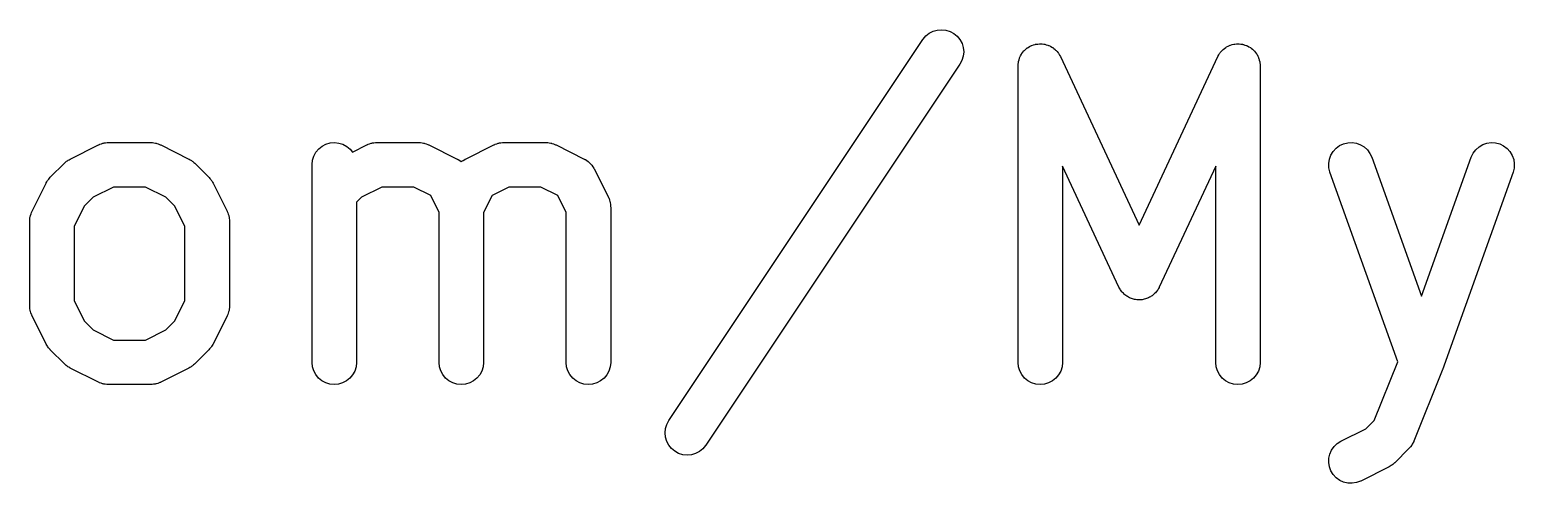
# Model space of a CAD drawing. Extents: x 4.01 to 7.79, y -0.84 to -0.7.
# Drawn here: x 6.5028 to 6.897, y -0.8443 to -0.7237 of the extents above; entities that cross this region are included whole.
import ezdxf

# ---------------------------------------------------------------- set-up
doc = ezdxf.new("R2010")
doc.units = 0
doc.header["$MEASUREMENT"] = 0
doc.layers.add('BLACK', color=7, linetype='CONTINUOUS')

msp = doc.modelspace()

# ---------------------------------------------------------------- linework, layer by layer
at = {"layer": 'BLACK', "linetype": 'CONTINUOUS'}
for p, q in [((6.74003, -0.726287), (6.74077, -0.725405)), ((6.74077, -0.725405), (6.74167, -0.724684)), ((6.74167, -0.724684), (6.74269, -0.724152)), ((6.74269, -0.724152), (6.7438, -0.723828)), ((6.7438, -0.723828), (6.74495, -0.723726)), ((6.74495, -0.723726), (6.74609, -0.723848)), ((6.74609, -0.723848), (6.74719, -0.72419)), ((6.74719, -0.72419), (6.74821, -0.72474)), ((6.74821, -0.72474), (6.74909, -0.725476)), ((6.67249, -0.827592), (6.73998, -0.726355)), ((6.73998, -0.726355), (6.74003, -0.726287)), ((6.74909, -0.725476), (6.74982, -0.726371)), ((6.74982, -0.726371), (6.75036, -0.727389)), ((6.75036, -0.727389), (6.75069, -0.728493)), ((6.75069, -0.728493), (6.7508, -0.72964)), ((6.76655, -0.729705), (6.76682, -0.729354)), ((6.76682, -0.729354), (6.76692, -0.729265)), ((6.76692, -0.729265), (6.76701, -0.729161)), ((6.76701, -0.729161), (6.76735, -0.728884)), ((6.76735, -0.728884), (6.76769, -0.728592)), ((6.76769, -0.728592), (6.7678, -0.728524)), ((6.7678, -0.728524), (6.76791, -0.728439)), ((6.76791, -0.728439), (6.7683, -0.728234)), ((6.7683, -0.728234), (6.76868, -0.728012)), ((6.76868, -0.728012), (6.76881, -0.727968)), ((6.76881, -0.727968), (6.76893, -0.727905)), ((6.76893, -0.727905), (6.76935, -0.72778)), ((6.76935, -0.72778), (6.76977, -0.727636)), ((6.76977, -0.727636), (6.76991, -0.727618)), ((6.76991, -0.727618), (6.77004, -0.727579)), ((6.77004, -0.727579), (6.77048, -0.727539)), ((6.77048, -0.727539), (6.77091, -0.727479)), ((6.77091, -0.727479), (6.77105, -0.727487)), ((6.77105, -0.727487), (6.77118, -0.727475)), ((6.77118, -0.727475), (6.77162, -0.727521)), ((6.77162, -0.727521), (6.77206, -0.727547)), ((6.77206, -0.727547), (6.7722, -0.727581)), ((6.7722, -0.727581), (6.77233, -0.727595)), ((6.77233, -0.727595), (6.77275, -0.727726)), ((6.77275, -0.727726), (6.77318, -0.727837)), ((6.77318, -0.727837), (6.7733, -0.727896)), ((6.7733, -0.727896), (6.77343, -0.727936)), ((6.77343, -0.727936), (6.77382, -0.728146)), ((6.77382, -0.728146), (6.77422, -0.728339)), ((6.77422, -0.728339), (6.77433, -0.72842)), ((6.77433, -0.72842), (6.77444, -0.728484)), ((6.77444, -0.728484), (6.77478, -0.728766)), ((6.77478, -0.728766), (6.77514, -0.729032)), ((6.77514, -0.729032), (6.77523, -0.729133)), ((6.77523, -0.729133), (6.77533, -0.729219)), ((6.77533, -0.729219), (6.77561, -0.729562)), ((6.81922, -0.7295), (6.8195, -0.729161)), ((6.8195, -0.729161), (6.81961, -0.729076)), ((6.81961, -0.729076), (6.8197, -0.728977)), ((6.8197, -0.728977), (6.82006, -0.728716)), ((6.82006, -0.728716), (6.8204, -0.728439)), ((6.8204, -0.728439), (6.82052, -0.728376)), ((6.82052, -0.728376), (6.82063, -0.728296)), ((6.82063, -0.728296), (6.82103, -0.72811)), ((6.82103, -0.72811), (6.82142, -0.727905)), ((6.82142, -0.727905), (6.82155, -0.727867)), ((6.82155, -0.727867), (6.82168, -0.72781)), ((6.82168, -0.72781), (6.8221, -0.727704)), ((6.8221, -0.727704), (6.82253, -0.727579)), ((6.82253, -0.727579), (6.82266, -0.727567)), ((6.82266, -0.727567), (6.82279, -0.727535)), ((6.82279, -0.727535), (6.82324, -0.727515)), ((6.82324, -0.727515), (6.82368, -0.727475)), ((6.82368, -0.727475), (6.82381, -0.727489)), ((6.82381, -0.727489), (6.82395, -0.727483)), ((6.82395, -0.727483), (6.82438, -0.727549)), ((6.82438, -0.727549), (6.82482, -0.727595)), ((6.82482, -0.727595), (6.82495, -0.727635)), ((6.82495, -0.727635), (6.82509, -0.727656)), ((6.82509, -0.727656), (6.8255, -0.727806)), ((6.8255, -0.727806), (6.82592, -0.727936)), ((6.82592, -0.727936), (6.82604, -0.728001)), ((6.82604, -0.728001), (6.82617, -0.728046)), ((6.82617, -0.728046), (6.82655, -0.728274)), ((6.82655, -0.728274), (6.82694, -0.728484)), ((6.82694, -0.728484), (6.82704, -0.728571)), ((6.82704, -0.728571), (6.82716, -0.72864)), ((6.82716, -0.72864), (6.82748, -0.728937)), ((6.82748, -0.728937), (6.82783, -0.729219)), ((6.82783, -0.729219), (6.82791, -0.729324)), ((6.82791, -0.729324), (6.82801, -0.729415)), ((6.74981, -0.732907), (6.68232, -0.834144)), ((6.75035, -0.73189), (6.74981, -0.732907)), ((6.75069, -0.730787), (6.75035, -0.73189)), ((6.7508, -0.72964), (6.75069, -0.730787)), ((6.76524, -0.733298), (6.76529, -0.732859)), ((6.76524, -0.73338), (6.76524, -0.733298)), ((6.76529, -0.732859), (6.76532, -0.732418)), ((6.76532, -0.732418), (6.76535, -0.732287)), ((6.76535, -0.732287), (6.76537, -0.732153)), ((6.76537, -0.732153), (6.7655, -0.731732)), ((6.7655, -0.731732), (6.76561, -0.731304)), ((6.76561, -0.731304), (6.76567, -0.731183)), ((6.76567, -0.731183), (6.76571, -0.731054)), ((6.76571, -0.731054), (6.76593, -0.730667)), ((6.76593, -0.730667), (6.76612, -0.73027)), ((6.76612, -0.73027), (6.7662, -0.730162)), ((6.7662, -0.730162), (6.76627, -0.730044)), ((6.76627, -0.730044), (6.76655, -0.729705)), ((6.77561, -0.729562), (6.77591, -0.729891)), ((6.77591, -0.729891), (6.77598, -0.730007)), ((6.77598, -0.730007), (6.77606, -0.730112)), ((6.77606, -0.730112), (6.77627, -0.730503)), ((6.77627, -0.730503), (6.77649, -0.730883)), ((6.77649, -0.730883), (6.79739, -0.775659)), ((6.79739, -0.775659), (6.81828, -0.730883)), ((6.81828, -0.730883), (6.81832, -0.730809)), ((6.81832, -0.730809), (6.81855, -0.730431)), ((6.81855, -0.730431), (6.81876, -0.730044)), ((6.81876, -0.730044), (6.81885, -0.72994)), ((6.81885, -0.72994), (6.81892, -0.729825)), ((6.81892, -0.729825), (6.81922, -0.7295)), ((6.82801, -0.729415), (6.82827, -0.72977)), ((6.82827, -0.72977), (6.82855, -0.730112)), ((6.82855, -0.730112), (6.82862, -0.730232)), ((6.82862, -0.730232), (6.8287, -0.73034)), ((6.8287, -0.73034), (6.82889, -0.73074)), ((6.82889, -0.73074), (6.8291, -0.73113)), ((6.8291, -0.73113), (6.82913, -0.731259)), ((6.82913, -0.731259), (6.82919, -0.731382)), ((6.82919, -0.731382), (6.8293, -0.73181)), ((6.8293, -0.73181), (6.82943, -0.732233)), ((6.82943, -0.732233), (6.82944, -0.732368)), ((6.82944, -0.732368), (6.82947, -0.732499)), ((6.82947, -0.732499), (6.8295, -0.732941)), ((6.8295, -0.732941), (6.82954, -0.73338)), ((6.76524, -0.812121), (6.76524, -0.73338)), ((6.82954, -0.73338), (6.82954, -0.812121)), ((6.51353, -0.758095), (6.52103, -0.754345)), ((6.52103, -0.754345), (6.52111, -0.754309)), ((6.52111, -0.754309), (6.52127, -0.754249)), ((6.52127, -0.754249), (6.52142, -0.754167)), ((6.52142, -0.754167), (6.52181, -0.75405)), ((6.52181, -0.75405), (6.52219, -0.753911)), ((6.52219, -0.753911), (6.52236, -0.753884)), ((6.52236, -0.753884), (6.52253, -0.753834)), ((6.52253, -0.753834), (6.52293, -0.753795)), ((6.52293, -0.753795), (6.52333, -0.753732)), ((6.52333, -0.753732), (6.5235, -0.753739)), ((6.5235, -0.753739), (6.52367, -0.753722)), ((6.52367, -0.753722), (6.53492, -0.753722)), ((6.53492, -0.753722), (6.535, -0.753722)), ((6.535, -0.753722), (6.53518, -0.753742)), ((6.53518, -0.753742), (6.53535, -0.753737)), ((6.53535, -0.753737), (6.53575, -0.753806)), ((6.53575, -0.753806), (6.53615, -0.753851)), ((6.53615, -0.753851), (6.53632, -0.753903)), ((6.53632, -0.753903), (6.53649, -0.753933)), ((6.53649, -0.753933), (6.53686, -0.754077)), ((6.53686, -0.754077), (6.53725, -0.754199)), ((6.53725, -0.754199), (6.5374, -0.754283)), ((6.5374, -0.754283), (6.53756, -0.754345)), ((6.53756, -0.754345), (6.54506, -0.758095)), ((6.57824, -0.757301), (6.57879, -0.756291)), ((6.57879, -0.756291), (6.57953, -0.755408)), ((6.57953, -0.755408), (6.58043, -0.754686)), ((6.58043, -0.754686), (6.58145, -0.754152)), ((6.58145, -0.754152), (6.58256, -0.753826)), ((6.58256, -0.753826), (6.58371, -0.753722)), ((6.58371, -0.753722), (6.58485, -0.753842)), ((6.58485, -0.753842), (6.58595, -0.754183)), ((6.58595, -0.754183), (6.58697, -0.754731)), ((6.58697, -0.754731), (6.58786, -0.755466)), ((6.58786, -0.755466), (6.58849, -0.756239)), ((6.58849, -0.756239), (6.59227, -0.754345)), ((6.59227, -0.754345), (6.59235, -0.754309)), ((6.59235, -0.754309), (6.59251, -0.754249)), ((6.59251, -0.754249), (6.59266, -0.754167)), ((6.59266, -0.754167), (6.59305, -0.75405)), ((6.59305, -0.75405), (6.59343, -0.753911)), ((6.59343, -0.753911), (6.5936, -0.753884)), ((6.5936, -0.753884), (6.59377, -0.753834)), ((6.59377, -0.753834), (6.59417, -0.753795)), ((6.59417, -0.753795), (6.59457, -0.753732)), ((6.59457, -0.753732), (6.59474, -0.753739)), ((6.59474, -0.753739), (6.59491, -0.753722)), ((6.59491, -0.753722), (6.60616, -0.753722)), ((6.60616, -0.753722), (6.60625, -0.753722)), ((6.60625, -0.753722), (6.60642, -0.753742)), ((6.60642, -0.753742), (6.60659, -0.753737)), ((6.60659, -0.753737), (6.60699, -0.753806)), ((6.60699, -0.753806), (6.60739, -0.753851)), ((6.60739, -0.753851), (6.60756, -0.753903)), ((6.60756, -0.753903), (6.60773, -0.753933)), ((6.60773, -0.753933), (6.6081, -0.754077)), ((6.6081, -0.754077), (6.60849, -0.754199)), ((6.60849, -0.754199), (6.60864, -0.754283)), ((6.60864, -0.754283), (6.6088, -0.754345)), ((6.6088, -0.754345), (6.6163, -0.758095)), ((6.61852, -0.758095), (6.62602, -0.754345)), ((6.62602, -0.754345), (6.62609, -0.754309)), ((6.62609, -0.754309), (6.62626, -0.754249)), ((6.62626, -0.754249), (6.62641, -0.754167)), ((6.62641, -0.754167), (6.6268, -0.75405)), ((6.6268, -0.75405), (6.62717, -0.753911)), ((6.62717, -0.753911), (6.62735, -0.753884)), ((6.62735, -0.753884), (6.62751, -0.753834)), ((6.62751, -0.753834), (6.62791, -0.753795)), ((6.62791, -0.753795), (6.62831, -0.753732)), ((6.62831, -0.753732), (6.62849, -0.753739)), ((6.62849, -0.753739), (6.62866, -0.753722)), ((6.62866, -0.753722), (6.63991, -0.753722)), ((6.63991, -0.753722), (6.63999, -0.753722)), ((6.63999, -0.753722), (6.64016, -0.753742)), ((6.64016, -0.753742), (6.64034, -0.753737)), ((6.64034, -0.753737), (6.64074, -0.753806)), ((6.64074, -0.753806), (6.64114, -0.753851)), ((6.64114, -0.753851), (6.6413, -0.753903)), ((6.6413, -0.753903), (6.64147, -0.753933)), ((6.64147, -0.753933), (6.64185, -0.754077)), ((6.64185, -0.754077), (6.64223, -0.754199)), ((6.64223, -0.754199), (6.64239, -0.754283)), ((6.64239, -0.754283), (6.64255, -0.754345)), ((6.64255, -0.754345), (6.65005, -0.758095)), ((6.84832, -0.757043), (6.84892, -0.756061)), ((6.84892, -0.756061), (6.84971, -0.755215)), ((6.84971, -0.755215), (6.85064, -0.754536)), ((6.85064, -0.754536), (6.85168, -0.754052)), ((6.85168, -0.754052), (6.8528, -0.75378)), ((6.8528, -0.75378), (6.85396, -0.753731)), ((6.85396, -0.753731), (6.8551, -0.753906)), ((6.8551, -0.753906), (6.85618, -0.754299)), ((6.85618, -0.754299), (6.85716, -0.754895)), ((6.85716, -0.754895), (6.85802, -0.755671)), ((6.85802, -0.755671), (6.8587, -0.756598)), ((6.8587, -0.756598), (6.85919, -0.757641)), ((6.88559, -0.757563), (6.8861, -0.756528)), ((6.8861, -0.756528), (6.8868, -0.755611)), ((6.8868, -0.755611), (6.88766, -0.754846)), ((6.88766, -0.754846), (6.88866, -0.754264)), ((6.88866, -0.754264), (6.88974, -0.753886)), ((6.88974, -0.753886), (6.89089, -0.753726)), ((6.89089, -0.753726), (6.89204, -0.753792)), ((6.89204, -0.753792), (6.89315, -0.75408)), ((6.89315, -0.75408), (6.89419, -0.754579)), ((6.89419, -0.754579), (6.89511, -0.75527)), ((6.89511, -0.75527), (6.89588, -0.756127)), ((6.89588, -0.756127), (6.89647, -0.757118)), ((6.50825, -0.76295), (6.512, -0.759201)), ((6.512, -0.759201), (6.51206, -0.759143)), ((6.51206, -0.759143), (6.51232, -0.758936)), ((6.51232, -0.758936), (6.51256, -0.758708)), ((6.51256, -0.758708), (6.51277, -0.758577)), ((6.51277, -0.758577), (6.51296, -0.758424)), ((6.51296, -0.758424), (6.51325, -0.758271)), ((6.51325, -0.758271), (6.51353, -0.758095)), ((6.54506, -0.758095), (6.54514, -0.758132)), ((6.54514, -0.758132), (6.54541, -0.758313)), ((6.54541, -0.758313), (6.54571, -0.758469)), ((6.54571, -0.758469), (6.5459, -0.758625)), ((6.5459, -0.758625), (6.5461, -0.758759)), ((6.5461, -0.758759), (6.54634, -0.75899)), ((6.54634, -0.75899), (6.5466, -0.759201)), ((6.5466, -0.759201), (6.55035, -0.76295)), ((6.57776, -0.759545), (6.57789, -0.758399)), ((6.57776, -0.759627), (6.57776, -0.759545)), ((6.57776, -0.812121), (6.57776, -0.759627)), ((6.57789, -0.758399), (6.57824, -0.757301)), ((6.6163, -0.758095), (6.61638, -0.758132)), ((6.61638, -0.758132), (6.61648, -0.758201)), ((6.61648, -0.758201), (6.6166, -0.758254)), ((6.6166, -0.758254), (6.61697, -0.758514)), ((6.61697, -0.758514), (6.61734, -0.758759)), ((6.61734, -0.758759), (6.61741, -0.758824)), ((6.61741, -0.758824), (6.61745, -0.758796)), ((6.61745, -0.758796), (6.61754, -0.758708)), ((6.61754, -0.758708), (6.61792, -0.758469)), ((6.61792, -0.758469), (6.61829, -0.758213)), ((6.61829, -0.758213), (6.61841, -0.758162)), ((6.61841, -0.758162), (6.61852, -0.758095)), ((6.65005, -0.758095), (6.65012, -0.758132)), ((6.65012, -0.758132), (6.65023, -0.758201)), ((6.65023, -0.758201), (6.65035, -0.758254)), ((6.65035, -0.758254), (6.65071, -0.758514)), ((6.65071, -0.758514), (6.65109, -0.758759)), ((6.65109, -0.758759), (6.65118, -0.758848)), ((6.65118, -0.758848), (6.65128, -0.758922)), ((6.65128, -0.758922), (6.65159, -0.759249)), ((6.65159, -0.759249), (6.65192, -0.759562)), ((6.65192, -0.759562), (6.65199, -0.759667)), ((6.65199, -0.759667), (6.65208, -0.75976)), ((6.65208, -0.75976), (6.65232, -0.76014)), ((6.65232, -0.76014), (6.65257, -0.76051)), ((6.65257, -0.76051), (6.65262, -0.760628)), ((6.65262, -0.760628), (6.65269, -0.760736)), ((6.65269, -0.760736), (6.65644, -0.768235)), ((6.79204, -0.792121), (6.77705, -0.76)), ((6.77705, -0.76), (6.77705, -0.812121)), ((6.81773, -0.76), (6.80274, -0.792121)), ((6.81773, -0.812121), (6.81773, -0.76)), ((6.84774, -0.759262), (6.84792, -0.758124)), ((6.84778, -0.760414), (6.84774, -0.759262)), ((6.84804, -0.761535), (6.84778, -0.760414)), ((6.84792, -0.758124), (6.84832, -0.757043)), ((6.85919, -0.757641), (6.87238, -0.794562)), ((6.87238, -0.794562), (6.88557, -0.757641)), ((6.88557, -0.757641), (6.88559, -0.757563)), ((6.89647, -0.757118), (6.89686, -0.758204)), ((6.89697, -0.760495), (6.89669, -0.761613)), ((6.89686, -0.758204), (6.89703, -0.759344)), ((6.89703, -0.759344), (6.89697, -0.760495)), ((6.50339, -0.771984), (6.50714, -0.764485)), ((6.50714, -0.764485), (6.50718, -0.764412)), ((6.50718, -0.764412), (6.50736, -0.764133)), ((6.50736, -0.764133), (6.50752, -0.763841)), ((6.50752, -0.763841), (6.50767, -0.763651)), ((6.50767, -0.763651), (6.50781, -0.763445)), ((6.50781, -0.763445), (6.50804, -0.763207)), ((6.50804, -0.763207), (6.50825, -0.76295)), ((6.55035, -0.76295), (6.5504, -0.763009)), ((6.5504, -0.763009), (6.55061, -0.763268)), ((6.55061, -0.763268), (6.55084, -0.763509)), ((6.55084, -0.763509), (6.55097, -0.763718)), ((6.55097, -0.763718), (6.55112, -0.76391)), ((6.55112, -0.76391), (6.55128, -0.764204)), ((6.55128, -0.764204), (6.55145, -0.764485)), ((6.55145, -0.764485), (6.5552, -0.771984)), ((6.84807, -0.761613), (6.84804, -0.761535)), ((6.86607, -0.812002), (6.84807, -0.761613)), ((6.89669, -0.761613), (6.87794, -0.814107)), ((6.51967, -0.76823), (6.51728, -0.770624)), ((6.52507, -0.765533), (6.51967, -0.76823)), ((6.53353, -0.765533), (6.52507, -0.765533)), ((6.53892, -0.76823), (6.53353, -0.765533)), ((6.54132, -0.770624), (6.53892, -0.76823)), ((6.59091, -0.76823), (6.58957, -0.769572)), ((6.59631, -0.765533), (6.59091, -0.76823)), ((6.60477, -0.765533), (6.59631, -0.765533)), ((6.60926, -0.767778), (6.60477, -0.765533)), ((6.61151, -0.77227), (6.60926, -0.767778)), ((6.62556, -0.767778), (6.62332, -0.77227)), ((6.63005, -0.765533), (6.62556, -0.767778)), ((6.63851, -0.765533), (6.63005, -0.765533)), ((6.64301, -0.767778), (6.63851, -0.765533)), ((6.64525, -0.77227), (6.64301, -0.767778)), ((6.65644, -0.768235), (6.65648, -0.768309)), ((6.65648, -0.768309), (6.65654, -0.768472)), ((6.65654, -0.768472), (6.65662, -0.768625)), ((6.65662, -0.768625), (6.65673, -0.769012)), ((6.50298, -0.77306), (6.50312, -0.772684)), ((6.50312, -0.772684), (6.50325, -0.772299)), ((6.50325, -0.772299), (6.50333, -0.772147)), ((6.50333, -0.772147), (6.50339, -0.771984)), ((6.51728, -0.770624), (6.51458, -0.776019)), ((6.54401, -0.776019), (6.54132, -0.770624)), ((6.5552, -0.771984), (6.55524, -0.772058)), ((6.55524, -0.772058), (6.5553, -0.772221)), ((6.5553, -0.772221), (6.55538, -0.772375)), ((6.55538, -0.772375), (6.5555, -0.772761)), ((6.58957, -0.769572), (6.58957, -0.812121)), ((6.61151, -0.812121), (6.61151, -0.77227)), ((6.62332, -0.77227), (6.62332, -0.812121)), ((6.64525, -0.812121), (6.64525, -0.77227)), ((6.65673, -0.769012), (6.65687, -0.769391)), ((6.65687, -0.769391), (6.6569, -0.769562)), ((6.6569, -0.769562), (6.65695, -0.769729)), ((6.65695, -0.769729), (6.65699, -0.77013)), ((6.65699, -0.77013), (6.65705, -0.770529)), ((6.65705, -0.770529), (6.65705, -0.770703)), ((6.65705, -0.770703), (6.65706, -0.770876)), ((6.65706, -0.770876), (6.65706, -0.812121)), ((6.50277, -0.774543), (6.50279, -0.77437)), ((6.50277, -0.774625), (6.50277, -0.774543)), ((6.50277, -0.797122), (6.50277, -0.774625)), ((6.50278, -0.774196), (6.50285, -0.773798)), ((6.50279, -0.77437), (6.50278, -0.774196)), ((6.50285, -0.773798), (6.5029, -0.773397)), ((6.5029, -0.773397), (6.50295, -0.773232)), ((6.50295, -0.773232), (6.50298, -0.77306)), ((6.51458, -0.776019), (6.51458, -0.795728)), ((6.54401, -0.795728), (6.54401, -0.776019)), ((6.5555, -0.772761), (6.55564, -0.77314)), ((6.55564, -0.77314), (6.55566, -0.773312)), ((6.55566, -0.773312), (6.55571, -0.773478)), ((6.55571, -0.773478), (6.55575, -0.77388)), ((6.55575, -0.77388), (6.55582, -0.774279)), ((6.55582, -0.774279), (6.55581, -0.774452)), ((6.55581, -0.774452), (6.55583, -0.774625)), ((6.55583, -0.774625), (6.55583, -0.797122)), ((6.79219, -0.792385), (6.79204, -0.792121)), ((6.79233, -0.792663), (6.79219, -0.792385)), ((6.80254, -0.792457), (6.80241, -0.792734)), ((6.8027, -0.792195), (6.80254, -0.792457)), ((6.80274, -0.792121), (6.8027, -0.792195)), ((6.51458, -0.795728), (6.51728, -0.801123)), ((6.54132, -0.801123), (6.54401, -0.795728)), ((6.79249, -0.79288), (6.79233, -0.792663)), ((6.79262, -0.793113), (6.79249, -0.79288)), ((6.79283, -0.793342), (6.79262, -0.793113)), ((6.79301, -0.793589), (6.79283, -0.793342)), ((6.79321, -0.79377), (6.79301, -0.793589)), ((6.79339, -0.793972), (6.79321, -0.79377)), ((6.79364, -0.794157), (6.79339, -0.793972)), ((6.79387, -0.794363), (6.79364, -0.794157)), ((6.7941, -0.794502), (6.79387, -0.794363)), ((6.79431, -0.794665), (6.7941, -0.794502)), ((6.79459, -0.794799), (6.79431, -0.794665)), ((6.79485, -0.794957), (6.79459, -0.794799)), ((6.79511, -0.795049), (6.79485, -0.794957)), ((6.79535, -0.795166), (6.79511, -0.795049)), ((6.79565, -0.795244), (6.79535, -0.795166)), ((6.79594, -0.795348), (6.79565, -0.795244)), ((6.79621, -0.795388), (6.79594, -0.795348)), ((6.79647, -0.795456), (6.79621, -0.795388)), ((6.79677, -0.795475), (6.79647, -0.795456)), ((6.79708, -0.795521), (6.79677, -0.795475)), ((6.79735, -0.795509), (6.79708, -0.795521)), ((6.79762, -0.795524), (6.79735, -0.795509)), ((6.79792, -0.795483), (6.79762, -0.795524)), ((6.79823, -0.795469), (6.79792, -0.795483)), ((6.79849, -0.795404), (6.79823, -0.795469)), ((6.79876, -0.795368), (6.79849, -0.795404)), ((6.79905, -0.795267), (6.79876, -0.795368)), ((6.79935, -0.795194), (6.79905, -0.795267)), ((6.79959, -0.79508), (6.79935, -0.795194)), ((6.79985, -0.794992), (6.79959, -0.79508)), ((6.80011, -0.794837), (6.79985, -0.794992)), ((6.80039, -0.794707), (6.80011, -0.794837)), ((6.80061, -0.794548), (6.80039, -0.794707)), ((6.80084, -0.794412), (6.80061, -0.794548)), ((6.80108, -0.794208), (6.80084, -0.794412)), ((6.80132, -0.794027), (6.80108, -0.794208)), ((6.80151, -0.793829), (6.80132, -0.794027)), ((6.80171, -0.79365), (6.80151, -0.793829)), ((6.8019, -0.793405), (6.80171, -0.79365)), ((6.8021, -0.793179), (6.8019, -0.793405)), ((6.80224, -0.792949), (6.8021, -0.793179)), ((6.80241, -0.792734), (6.80224, -0.792949)), ((6.50279, -0.797295), (6.50277, -0.797122)), ((6.50278, -0.797469), (6.50279, -0.797295)), ((6.50284, -0.797868), (6.50278, -0.797469)), ((6.50288, -0.798269), (6.50284, -0.797868)), ((6.50293, -0.798436), (6.50288, -0.798269)), ((6.50296, -0.798608), (6.50293, -0.798436)), ((6.5031, -0.798986), (6.50296, -0.798608)), ((6.50321, -0.799373), (6.5031, -0.798986)), ((6.5033, -0.799526), (6.50321, -0.799373)), ((6.50336, -0.799689), (6.5033, -0.799526)), ((6.50339, -0.799763), (6.50336, -0.799689)), ((6.50714, -0.807262), (6.50339, -0.799763)), ((6.5552, -0.799763), (6.55145, -0.807262)), ((6.55526, -0.799601), (6.5552, -0.799763)), ((6.55535, -0.799449), (6.55526, -0.799601)), ((6.55547, -0.799064), (6.55535, -0.799449)), ((6.55561, -0.798687), (6.55547, -0.799064)), ((6.55564, -0.798516), (6.55561, -0.798687)), ((6.5557, -0.79835), (6.55564, -0.798516)), ((6.55574, -0.797949), (6.5557, -0.79835)), ((6.55581, -0.797551), (6.55574, -0.797949)), ((6.55582, -0.797205), (6.55581, -0.797377)), ((6.55581, -0.797377), (6.55581, -0.797551)), ((6.55583, -0.797122), (6.55582, -0.797205)), ((6.51728, -0.801123), (6.51967, -0.803518)), ((6.51967, -0.803518), (6.52507, -0.806215)), ((6.53353, -0.806215), (6.53892, -0.803518)), ((6.53892, -0.803518), (6.54132, -0.801123)), ((6.50732, -0.807543), (6.50714, -0.807262)), ((6.50747, -0.807838), (6.50732, -0.807543)), ((6.50762, -0.80803), (6.50747, -0.807838)), ((6.50776, -0.808238), (6.50762, -0.80803)), ((6.52507, -0.806215), (6.53353, -0.806215)), ((6.55092, -0.808096), (6.55079, -0.808303)), ((6.55108, -0.807907), (6.55092, -0.808096)), ((6.55123, -0.807614), (6.55108, -0.807907)), ((6.55141, -0.807336), (6.55123, -0.807614)), ((6.55145, -0.807262), (6.55141, -0.807336)), ((6.50798, -0.808479), (6.50776, -0.808238)), ((6.50819, -0.808739), (6.50798, -0.808479)), ((6.50825, -0.808797), (6.50819, -0.808739)), ((6.512, -0.812547), (6.50825, -0.808797)), ((6.55035, -0.808797), (6.5466, -0.812547)), ((6.55056, -0.808541), (6.55035, -0.808797)), ((6.55079, -0.808303), (6.55056, -0.808541)), ((6.57787, -0.813268), (6.57776, -0.812121)), ((6.58957, -0.812121), (6.58957, -0.812203)), ((6.61162, -0.813268), (6.61151, -0.812121)), ((6.62332, -0.812121), (6.62332, -0.812203)), ((6.64536, -0.813268), (6.64525, -0.812121)), ((6.65706, -0.812121), (6.65706, -0.812203)), ((6.76535, -0.813268), (6.76524, -0.812121)), ((6.77705, -0.812121), (6.77705, -0.812203)), ((6.81784, -0.813268), (6.81773, -0.812121)), ((6.82954, -0.812121), (6.82954, -0.812203)), ((6.85985, -0.827549), (6.86607, -0.812002)), ((6.51225, -0.812757), (6.512, -0.812547)), ((6.51249, -0.812989), (6.51225, -0.812757)), ((6.5127, -0.813122), (6.51249, -0.812989)), ((6.51289, -0.813278), (6.5127, -0.813122)), ((6.51318, -0.813435), (6.51289, -0.813278)), ((6.51346, -0.813616), (6.51318, -0.813435)), ((6.51353, -0.813653), (6.51346, -0.813616)), ((6.52103, -0.817403), (6.51353, -0.813653)), ((6.54506, -0.813653), (6.53756, -0.817403)), ((6.54534, -0.813476), (6.54506, -0.813653)), ((6.54564, -0.813324), (6.54534, -0.813476)), ((6.54583, -0.81317), (6.54564, -0.813324)), ((6.54604, -0.813039), (6.54583, -0.81317)), ((6.54628, -0.812812), (6.54604, -0.813039)), ((6.54654, -0.812605), (6.54628, -0.812812)), ((6.5466, -0.812547), (6.54654, -0.812605)), ((6.57821, -0.814371), (6.57787, -0.813268)), ((6.57875, -0.815389), (6.57821, -0.814371)), ((6.57948, -0.816282), (6.57875, -0.815389)), ((6.58854, -0.815457), (6.5878, -0.81634)), ((6.58909, -0.814447), (6.58854, -0.815457)), ((6.58944, -0.813348), (6.58909, -0.814447)), ((6.58957, -0.812203), (6.58944, -0.813348)), ((6.61195, -0.814371), (6.61162, -0.813268)), ((6.61249, -0.815389), (6.61195, -0.814371)), ((6.61322, -0.816282), (6.61249, -0.815389)), ((6.62228, -0.815457), (6.62154, -0.81634)), ((6.62284, -0.814447), (6.62228, -0.815457)), ((6.62319, -0.813348), (6.62284, -0.814447)), ((6.62332, -0.812203), (6.62319, -0.813348)), ((6.6457, -0.814371), (6.64536, -0.813268)), ((6.64624, -0.815389), (6.6457, -0.814371)), ((6.64697, -0.816282), (6.64624, -0.815389)), ((6.65603, -0.815457), (6.65529, -0.81634)), ((6.65659, -0.814447), (6.65603, -0.815457)), ((6.65693, -0.813348), (6.65659, -0.814447)), ((6.65706, -0.812203), (6.65693, -0.813348)), ((6.76568, -0.814371), (6.76535, -0.813268)), ((6.76622, -0.815389), (6.76568, -0.814371)), ((6.76695, -0.816282), (6.76622, -0.815389)), ((6.77601, -0.815457), (6.77527, -0.81634)), ((6.77657, -0.814447), (6.77601, -0.815457)), ((6.77692, -0.813348), (6.77657, -0.814447)), ((6.77705, -0.812203), (6.77692, -0.813348)), ((6.81818, -0.814371), (6.81784, -0.813268)), ((6.81872, -0.815389), (6.81818, -0.814371)), ((6.81945, -0.816282), (6.81872, -0.815389)), ((6.82851, -0.815457), (6.82777, -0.81634)), ((6.82906, -0.814447), (6.82851, -0.815457)), ((6.82941, -0.813348), (6.82906, -0.814447)), ((6.82954, -0.812203), (6.82941, -0.813348)), ((6.87786, -0.814314), (6.87036, -0.833061)), ((6.87788, -0.814247), (6.87786, -0.814314)), ((6.87791, -0.814184), (6.87788, -0.814247)), ((6.87794, -0.814107), (6.87791, -0.814184)), ((6.52119, -0.817465), (6.52103, -0.817403)), ((6.52135, -0.817548), (6.52119, -0.817465)), ((6.52173, -0.817671), (6.52135, -0.817548)), ((6.52211, -0.817815), (6.52173, -0.817671)), ((6.52228, -0.817844), (6.52211, -0.817815)), ((6.52245, -0.817897), (6.52228, -0.817844)), ((6.52285, -0.817942), (6.52245, -0.817897)), ((6.52324, -0.81801), (6.52285, -0.817942)), ((6.52342, -0.818006), (6.52324, -0.81801)), ((6.52359, -0.818025), (6.52342, -0.818006)), ((6.52367, -0.818026), (6.52359, -0.818025)), ((6.53492, -0.818026), (6.52367, -0.818026)), ((6.53509, -0.818009), (6.53492, -0.818026)), ((6.53527, -0.818016), (6.53509, -0.818009)), ((6.53567, -0.817953), (6.53527, -0.818016)), ((6.53607, -0.817914), (6.53567, -0.817953)), ((6.53624, -0.817863), (6.53607, -0.817914)), ((6.53641, -0.817836), (6.53624, -0.817863)), ((6.53679, -0.817697), (6.53641, -0.817836)), ((6.53717, -0.81758), (6.53679, -0.817697)), ((6.53733, -0.817499), (6.53717, -0.81758)), ((6.53749, -0.817439), (6.53733, -0.817499)), ((6.53756, -0.817403), (6.53749, -0.817439)), ((6.58036, -0.817016), (6.57948, -0.816282)), ((6.58138, -0.817565), (6.58036, -0.817016)), ((6.58248, -0.817905), (6.58138, -0.817565)), ((6.58362, -0.818026), (6.58248, -0.817905)), ((6.58477, -0.817921), (6.58362, -0.818026)), ((6.58588, -0.817596), (6.58477, -0.817921)), ((6.5869, -0.817062), (6.58588, -0.817596)), ((6.5878, -0.81634), (6.5869, -0.817062)), ((6.61411, -0.817016), (6.61322, -0.816282)), ((6.61512, -0.817565), (6.61411, -0.817016)), ((6.61622, -0.817905), (6.61512, -0.817565)), ((6.61737, -0.818026), (6.61622, -0.817905)), ((6.61852, -0.817921), (6.61737, -0.818026)), ((6.61962, -0.817596), (6.61852, -0.817921)), ((6.62064, -0.817062), (6.61962, -0.817596)), ((6.62154, -0.81634), (6.62064, -0.817062)), ((6.64785, -0.817016), (6.64697, -0.816282)), ((6.64887, -0.817565), (6.64785, -0.817016)), ((6.64997, -0.817905), (6.64887, -0.817565)), ((6.65112, -0.818026), (6.64997, -0.817905)), ((6.65226, -0.817921), (6.65112, -0.818026)), ((6.65337, -0.817596), (6.65226, -0.817921)), ((6.65439, -0.817062), (6.65337, -0.817596)), ((6.65529, -0.81634), (6.65439, -0.817062)), ((6.76784, -0.817016), (6.76695, -0.816282)), ((6.76885, -0.817565), (6.76784, -0.817016)), ((6.76995, -0.817905), (6.76885, -0.817565)), ((6.7711, -0.818026), (6.76995, -0.817905)), ((6.77225, -0.817921), (6.7711, -0.818026)), ((6.77335, -0.817596), (6.77225, -0.817921)), ((6.77438, -0.817062), (6.77335, -0.817596)), ((6.77527, -0.81634), (6.77438, -0.817062)), ((6.82033, -0.817016), (6.81945, -0.816282)), ((6.82135, -0.817565), (6.82033, -0.817016)), ((6.82245, -0.817905), (6.82135, -0.817565)), ((6.82359, -0.818026), (6.82245, -0.817905)), ((6.82474, -0.817921), (6.82359, -0.818026)), ((6.82585, -0.817596), (6.82474, -0.817921)), ((6.82687, -0.817062), (6.82585, -0.817596)), ((6.82777, -0.81634), (6.82687, -0.817062)), ((6.67195, -0.828609), (6.67249, -0.827592)), ((6.85763, -0.829764), (6.85985, -0.827549)), ((6.6715, -0.830859), (6.67161, -0.829712)), ((6.67161, -0.832006), (6.6715, -0.830859)), ((6.67161, -0.829712), (6.67195, -0.828609)), ((6.85099, -0.833085), (6.85763, -0.829764)), ((6.67194, -0.83311), (6.67161, -0.832006)), ((6.67248, -0.834129), (6.67194, -0.83311)), ((6.67321, -0.835023), (6.67248, -0.834129)), ((6.67409, -0.835759), (6.67321, -0.835023)), ((6.67511, -0.836309), (6.67409, -0.835759)), ((6.68063, -0.835815), (6.67961, -0.836347)), ((6.68153, -0.835094), (6.68063, -0.835815)), ((6.68227, -0.834212), (6.68153, -0.835094)), ((6.68232, -0.834144), (6.68227, -0.834212)), ((6.84804, -0.83648), (6.84851, -0.835429)), ((6.84851, -0.835429), (6.84918, -0.83449)), ((6.84918, -0.83449), (6.85002, -0.833699)), ((6.85002, -0.833699), (6.85099, -0.833085)), ((6.86906, -0.835044), (6.86531, -0.838794)), ((6.86946, -0.83455), (6.86906, -0.835044)), ((6.86979, -0.834154), (6.86946, -0.83455)), ((6.86994, -0.833869), (6.86979, -0.834154)), ((6.87033, -0.833138), (6.86994, -0.833869)), ((6.87036, -0.833061), (6.87033, -0.833137)), ((6.87033, -0.833137), (6.87033, -0.833138)), ((6.67621, -0.836651), (6.67511, -0.836309)), ((6.67735, -0.836774), (6.67621, -0.836651)), ((6.6785, -0.836671), (6.67735, -0.836774)), ((6.67961, -0.836347), (6.6785, -0.836671)), ((6.84774, -0.838755), (6.84778, -0.837603)), ((6.84793, -0.839892), (6.84774, -0.838755)), ((6.84778, -0.837603), (6.84804, -0.83648)), ((6.86405, -0.839723), (6.86377, -0.8399)), ((6.86435, -0.839571), (6.86405, -0.839723)), ((6.86454, -0.839417), (6.86435, -0.839571)), ((6.86475, -0.839286), (6.86454, -0.839417)), ((6.86499, -0.839058), (6.86475, -0.839286)), ((6.86525, -0.838851), (6.86499, -0.839058)), ((6.86531, -0.838794), (6.86525, -0.838851)), ((6.84833, -0.840971), (6.84793, -0.839892)), ((6.84894, -0.841951), (6.84833, -0.840971)), ((6.84972, -0.842795), (6.84894, -0.841951)), ((6.85066, -0.843469), (6.84972, -0.842795)), ((6.85171, -0.84395), (6.85066, -0.843469)), ((6.8562, -0.843686), (6.85512, -0.844083)), ((6.85627, -0.843649), (6.8562, -0.843686)), ((6.86377, -0.8399), (6.85627, -0.843649)), ((6.85283, -0.844218), (6.85171, -0.84395)), ((6.85398, -0.844263), (6.85283, -0.844218)), ((6.85512, -0.844083), (6.85398, -0.844263))]:
    msp.add_line(p, q, dxfattribs=at)

doc.saveas('drawing.dxf')
